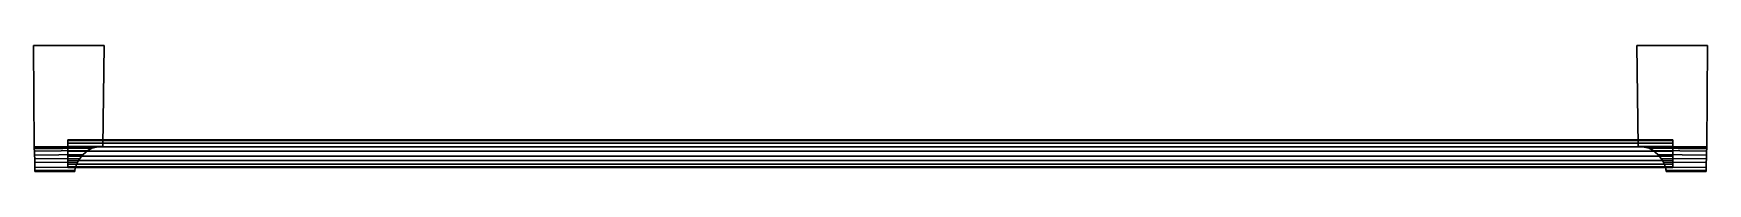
# Model space of a CAD drawing. Extents: x -186 to 186, y -28 to 0.
import ezdxf

# ---------------------------------------------------------------- set-up
doc = ezdxf.new("R2010")
doc.units = 0
doc.layers.add('METAL', color=6, linetype='CONTINUOUS')
doc.layers.add('METAL_2', color=140, linetype='CONTINUOUS')

msp = doc.modelspace()

# ---------------------------------------------------------------- linework, layer by layer
at = {"layer": 'METAL'}
for points in [[(-178.33, -21, 0.06), (-178.33, -21.19, -1), (-178.33, -21.19, 1.11)], [(178.33, -21, 0.06), (-178.33, -21, 0.06), (-178.33, -21.19, 1.11), (178.33, -21.19, 1.11)], [(178.33, -21, 0.06), (178.33, -21.19, -1), (-178.33, -21.19, -1), (-178.33, -21, 0.06)], [(178.33, -21.19, 1.11), (-178.33, -21.19, 1.11), (-178.33, -21.73, 2.04), (178.33, -21.73, 2.04)], [(178.33, -21.73, -1.92), (-178.33, -21.73, -1.92), (-178.33, -21.19, -1), (178.33, -21.19, -1)], [(-178.33, -21.19, -1), (-178.33, -21.73, -1.92), (-178.33, -22.55, -2.61), (-178.33, -22.55, 2.73)], [(-178.33, -22.55, 2.73), (-178.33, -21.73, 2.04), (-178.33, -21.19, 1.11), (-178.33, -21.19, -1)], [(178.33, -22.55, 2.73), (178.33, -21.73, 2.04), (-178.33, -21.73, 2.04), (-178.33, -22.55, 2.73)], [(178.33, -22.55, -2.61), (-178.33, -22.55, -2.61), (-178.33, -21.73, -1.92), (178.33, -21.73, -1.92)], [(178.33, -21, 0.06), (178.33, -21.19, 1.11), (178.33, -21.19, -1)], [(178.33, -21.19, 1.11), (178.33, -21.73, 2.04), (178.33, -22.55, 2.73), (178.33, -21.19, -1)], [(178.33, -22.55, -2.61), (178.33, -21.73, -1.92), (178.33, -21.19, -1), (178.33, -22.55, 2.73)], [(178.33, -23.55, 3.1), (178.33, -22.55, 2.73), (-178.33, -22.55, 2.73), (-178.33, -23.55, 3.1)], [(-178.33, -22.55, -2.61), (-178.33, -23.55, -2.98), (-178.33, -24.62, -2.98), (-178.33, -26.45, -1.92)], [(-178.33, -22.55, -2.61), (-178.33, -26.45, -1.92), (-178.33, -26.45, 2.04), (-178.33, -22.55, 2.73)], [(-178.33, -26.45, 2.04), (-178.33, -25.63, 2.73), (-178.33, -24.62, 3.1), (-178.33, -22.55, 2.73)], [(-178.33, -24.62, 3.1), (-178.33, -23.55, 3.1), (-178.33, -22.55, 2.73)], [(178.33, -23.55, -2.98), (-178.33, -23.55, -2.98), (-178.33, -22.55, -2.61), (178.33, -22.55, -2.61)], [(178.33, -24.62, 3.1), (178.33, -23.55, 3.1), (-178.33, -23.55, 3.1), (-178.33, -24.62, 3.1)], [(178.33, -24.62, -2.98), (-178.33, -24.62, -2.98), (-178.33, -23.55, -2.98), (178.33, -23.55, -2.98)], [(178.33, -25.63, 2.73), (178.33, -24.62, 3.1), (-178.33, -24.62, 3.1), (-178.33, -25.63, 2.73)], [(-178.33, -24.62, -2.98), (-178.33, -25.63, -2.61), (-178.33, -26.45, -1.92)], [(178.33, -25.63, -2.61), (-178.33, -25.63, -2.61), (-178.33, -24.62, -2.98), (178.33, -24.62, -2.98)], [(178.33, -26.45, 2.04), (178.33, -25.63, 2.73), (-178.33, -25.63, 2.73), (-178.33, -26.45, 2.04)], [(178.33, -26.45, -1.92), (-178.33, -26.45, -1.92), (-178.33, -25.63, -2.61), (178.33, -25.63, -2.61)], [(178.33, -22.55, 2.73), (178.33, -23.55, 3.1), (178.33, -24.62, 3.1), (178.33, -26.45, 2.04)], [(178.33, -26.45, -1.92), (178.33, -25.63, -2.61), (178.33, -24.62, -2.98), (178.33, -22.55, -2.61)], [(178.33, -24.62, -2.98), (178.33, -23.55, -2.98), (178.33, -22.55, -2.61)], [(178.33, -26.45, 2.04), (178.33, -26.45, -1.92), (178.33, -22.55, -2.61), (178.33, -22.55, 2.73)], [(178.33, -24.62, 3.1), (178.33, -25.63, 2.73), (178.33, -26.45, 2.04)], [(178.33, -26.99, 1.11), (178.33, -26.45, 2.04), (-178.33, -26.45, 2.04), (-178.33, -26.99, 1.11)], [(178.33, -26.45, -1.92), (178.33, -26.99, -1), (-178.33, -26.99, -1), (-178.33, -26.45, -1.92)], [(-178.33, -26.45, -1.92), (-178.33, -26.99, -1), (-178.33, -27.17, 0.06), (-178.33, -26.45, 2.04)], [(-178.33, -27.17, 0.06), (-178.33, -26.99, 1.11), (-178.33, -26.45, 2.04)], [(178.33, -26.99, -1), (178.33, -27.17, 0.06), (-178.33, -27.17, 0.06), (-178.33, -26.99, -1)], [(178.33, -26.99, 1.11), (-178.33, -26.99, 1.11), (-178.33, -27.17, 0.06), (178.33, -27.17, 0.06)], [(178.33, -26.45, 2.04), (178.33, -26.99, 1.11), (178.33, -27.17, 0.06), (178.33, -26.45, -1.92)], [(178.33, -27.17, 0.06), (178.33, -26.99, -1), (178.33, -26.45, -1.92)]]:
    msp.add_3dface(points, dxfattribs=at)
at = {"layer": 'METAL_2'}
for points in [[(-186, 0, -4), (-186, 0, 4.18), (-170.32, 0, 4.18), (-170.32, 0, -4)], [(-170.59, -22.42, -3.86), (-185.87, -22.57, -3.86), (-186, 0, -4), (-170.32, 0, -4)], [(-186, 0, 4.18), (-185.87, -22.57, 4.05), (-170.59, -22.42, 4.05), (-170.32, 0, 4.18)], [(-186, 0, -4), (-185.87, -22.57, -3.86), (-185.87, -22.57, 4.05), (-186, 0, 4.18)], [(-170.59, -22.42, -3.86), (-170.32, 0, -4), (-170.32, 0, 4.18), (-170.59, -22.42, 4.05)], [(186, 0, -4), (170.32, 0, -4), (170.32, 0, 4.18), (186, 0, 4.18)], [(170.59, -22.42, -3.86), (170.59, -22.42, 4.05), (170.32, 0, 4.18), (170.32, 0, -4)], [(170.59, -22.42, -3.86), (170.32, 0, -4), (186, 0, -4), (185.87, -22.57, -3.86)], [(186, 0, 4.18), (170.32, 0, 4.18), (170.59, -22.42, 4.05), (185.87, -22.57, 4.05)], [(186, 0, -4), (186, 0, 4.18), (185.87, -22.57, 4.05), (185.87, -22.57, -3.86)], [(-171.96, -22.64, -3.85), (-185.86, -22.8, -3.85), (-185.87, -22.57, -3.86), (-170.59, -22.42, -3.86)], [(-185.87, -22.57, 4.05), (-185.86, -22.8, 4.04), (-171.96, -22.64, 4.04), (-170.59, -22.42, 4.05)], [(-185.87, -22.57, -3.86), (-185.86, -22.8, -3.85), (-185.86, -22.8, 4.04), (-185.87, -22.57, 4.05)], [(-173.01, -22.89, -3.83), (-185.84, -23.04, -3.83), (-185.86, -22.8, -3.85), (-171.96, -22.64, -3.85)], [(-185.86, -22.8, 4.04), (-185.84, -23.04, 4.02), (-173.01, -22.89, 4.02), (-171.96, -22.64, 4.04)], [(-185.86, -22.8, -3.85), (-185.84, -23.04, -3.83), (-185.84, -23.04, 4.02), (-185.86, -22.8, 4.04)], [(-173.9, -23.35, -3.8), (-185.81, -23.51, -3.8), (-185.84, -23.04, -3.83), (-173.01, -22.89, -3.83)], [(-185.84, -23.04, 4.02), (-185.81, -23.51, 3.99), (-173.9, -23.35, 3.99), (-173.01, -22.89, 4.02)], [(-185.84, -23.04, -3.83), (-185.81, -23.51, -3.8), (-185.81, -23.51, 3.99), (-185.84, -23.04, 4.02)], [(-174.97, -24.29, -3.73), (-185.75, -24.45, -3.73), (-185.81, -23.51, -3.8), (-173.9, -23.35, -3.8)], [(-174.97, -24.29, 3.92), (-173.9, -23.35, 3.99), (-185.81, -23.51, 3.99), (-185.75, -24.45, 3.92)], [(-185.81, -23.51, -3.8), (-185.75, -24.45, -3.73), (-185.75, -24.45, 3.92), (-185.81, -23.51, 3.99)], [(-185.75, -24.45, -3.73), (-174.97, -24.29, -3.73), (-175.69, -25.14, -3.6), (-185.73, -25.24, -3.6)], [(-175.69, -25.14, 3.8), (-174.97, -24.29, 3.92), (-185.75, -24.45, 3.92), (-185.73, -25.24, 3.8)], [(-185.75, -24.45, -3.73), (-185.73, -25.24, -3.6), (-185.73, -25.24, 3.8), (-185.75, -24.45, 3.92)], [(-185.73, -25.24, -3.6), (-175.69, -25.14, -3.6), (-176.25, -26, -3.48), (-185.72, -26.03, -3.48)], [(-176.25, -26, 3.68), (-175.69, -25.14, 3.8), (-185.73, -25.24, 3.8), (-185.72, -26.03, 3.68)], [(-185.73, -25.24, -3.6), (-185.72, -26.03, -3.48), (-185.72, -26.03, 3.68), (-185.73, -25.24, 3.8)], [(-176.66, -27.13, -2.78), (-185.71, -27.15, -2.78), (-185.72, -26.03, -3.48), (-176.25, -26, -3.48)], [(-185.71, -27.15, 2.98), (-176.66, -27.13, 2.98), (-176.25, -26, 3.68), (-185.72, -26.03, 3.68)], [(-185.72, -26.03, -3.48), (-185.71, -27.15, -2.78), (-185.71, -27.15, 2.98), (-185.72, -26.03, 3.68)], [(-176.66, -27.13, -2.78), (-176.25, -26, -3.48), (-176.25, -26, 3.68), (-176.66, -27.13, 2.98)], [(-176.25, -26, -3.48), (-175.69, -25.14, -3.6), (-175.69, -25.14, 3.8), (-176.25, -26, 3.68)], [(-175.69, -25.14, -3.6), (-174.97, -24.29, -3.73), (-174.97, -24.29, 3.92), (-175.69, -25.14, 3.8)], [(-174.97, -24.29, -3.73), (-173.9, -23.35, -3.8), (-173.9, -23.35, 3.99), (-174.97, -24.29, 3.92)], [(-173.9, -23.35, -3.8), (-173.01, -22.89, -3.83), (-173.01, -22.89, 4.02), (-173.9, -23.35, 3.99)], [(-173.01, -22.89, -3.83), (-171.96, -22.64, -3.85), (-171.96, -22.64, 4.04), (-173.01, -22.89, 4.02)], [(-171.96, -22.64, -3.85), (-170.59, -22.42, -3.86), (-170.59, -22.42, 4.05), (-171.96, -22.64, 4.04)], [(171.96, -22.64, -3.85), (171.96, -22.64, 4.04), (170.59, -22.42, 4.05), (170.59, -22.42, -3.86)], [(171.96, -22.64, -3.85), (170.59, -22.42, -3.86), (185.87, -22.57, -3.86), (185.86, -22.8, -3.85)], [(185.87, -22.57, 4.05), (170.59, -22.42, 4.05), (171.96, -22.64, 4.04), (185.86, -22.8, 4.04)], [(173.01, -22.89, -3.83), (171.96, -22.64, -3.85), (185.86, -22.8, -3.85), (185.84, -23.04, -3.83)], [(185.86, -22.8, 4.04), (171.96, -22.64, 4.04), (173.01, -22.89, 4.02), (185.84, -23.04, 4.02)], [(173.01, -22.89, -3.83), (173.01, -22.89, 4.02), (171.96, -22.64, 4.04), (171.96, -22.64, -3.85)], [(173.91, -23.35, -3.8), (173.01, -22.89, -3.83), (185.84, -23.04, -3.83), (185.81, -23.51, -3.8)], [(185.84, -23.04, 4.02), (173.01, -22.89, 4.02), (173.91, -23.35, 3.99), (185.81, -23.51, 3.99)], [(173.91, -23.35, -3.8), (173.91, -23.35, 3.99), (173.01, -22.89, 4.02), (173.01, -22.89, -3.83)], [(174.97, -24.29, -3.73), (173.91, -23.35, -3.8), (185.81, -23.51, -3.8), (185.75, -24.45, -3.73)], [(174.97, -24.29, 3.92), (185.75, -24.45, 3.92), (185.81, -23.51, 3.99), (173.91, -23.35, 3.99)], [(174.97, -24.29, -3.73), (174.97, -24.29, 3.92), (173.91, -23.35, 3.99), (173.91, -23.35, -3.8)], [(185.75, -24.45, -3.73), (185.74, -25.24, -3.6), (175.69, -25.14, -3.6), (174.97, -24.29, -3.73)], [(175.69, -25.14, 3.8), (185.74, -25.24, 3.8), (185.75, -24.45, 3.92), (174.97, -24.29, 3.92)], [(175.69, -25.14, -3.6), (175.69, -25.14, 3.8), (174.97, -24.29, 3.92), (174.97, -24.29, -3.73)], [(185.74, -25.24, -3.6), (185.72, -26.03, -3.48), (176.25, -26, -3.48), (175.69, -25.14, -3.6)], [(176.25, -26, 3.68), (185.72, -26.03, 3.68), (185.74, -25.24, 3.8), (175.69, -25.14, 3.8)], [(176.25, -26, -3.48), (176.25, -26, 3.68), (175.69, -25.14, 3.8), (175.69, -25.14, -3.6)], [(176.66, -27.13, -2.78), (176.25, -26, -3.48), (185.72, -26.03, -3.48), (185.71, -27.15, -2.78)], [(185.71, -27.15, 2.98), (185.72, -26.03, 3.68), (176.25, -26, 3.68), (176.66, -27.13, 2.98)], [(176.66, -27.13, -2.78), (176.66, -27.13, 2.98), (176.25, -26, 3.68), (176.25, -26, -3.48)], [(185.72, -26.03, -3.48), (185.72, -26.03, 3.68), (185.71, -27.15, 2.98), (185.71, -27.15, -2.78)], [(185.74, -25.24, -3.6), (185.74, -25.24, 3.8), (185.72, -26.03, 3.68), (185.72, -26.03, -3.48)], [(185.75, -24.45, -3.73), (185.75, -24.45, 3.92), (185.74, -25.24, 3.8), (185.74, -25.24, -3.6)], [(185.81, -23.51, -3.8), (185.81, -23.51, 3.99), (185.75, -24.45, 3.92), (185.75, -24.45, -3.73)], [(185.84, -23.04, -3.83), (185.84, -23.04, 4.02), (185.81, -23.51, 3.99), (185.81, -23.51, -3.8)], [(185.86, -22.8, -3.85), (185.86, -22.8, 4.04), (185.84, -23.04, 4.02), (185.84, -23.04, -3.83)], [(185.87, -22.57, -3.86), (185.87, -22.57, 4.05), (185.86, -22.8, 4.04), (185.86, -22.8, -3.85)], [(-176.79, -27.8, -1.65), (-185.7, -27.83, -1.65), (-185.71, -27.15, -2.78), (-176.66, -27.13, -2.78)], [(-185.7, -27.83, 1.85), (-176.79, -27.8, 1.85), (-176.66, -27.13, 2.98), (-185.71, -27.15, 2.98)], [(-185.71, -27.15, -2.78), (-185.7, -27.83, -1.65), (-185.7, -27.83, 1.85), (-185.71, -27.15, 2.98)], [(-176.79, -28.03, -0.07), (-185.69, -28.05, -0.07), (-185.7, -27.83, -1.65), (-176.79, -27.8, -1.65)], [(-185.69, -28.05, 0.27), (-176.79, -28.03, 0.27), (-176.79, -27.8, 1.85), (-185.7, -27.83, 1.85)], [(-185.7, -27.83, -1.65), (-185.69, -28.05, -0.07), (-185.69, -28.05, 0.27), (-185.7, -27.83, 1.85)], [(-176.79, -28.03, -0.07), (-176.79, -28.03, 0.27), (-185.69, -28.05, 0.27), (-185.69, -28.05, -0.07)], [(-176.66, -27.13, 2.98), (-176.79, -27.8, 1.85), (-176.79, -28.03, 0.27), (-176.79, -27.8, -1.65)], [(-176.66, -27.13, -2.78), (-176.66, -27.13, 2.98), (-176.79, -27.8, -1.65)], [(-176.79, -28.03, 0.27), (-176.79, -28.03, -0.07), (-176.79, -27.8, -1.65)], [(176.79, -27.8, -1.65), (176.66, -27.13, -2.78), (185.71, -27.15, -2.78), (185.7, -27.83, -1.65)], [(185.7, -27.83, 1.85), (185.71, -27.15, 2.98), (176.66, -27.13, 2.98), (176.79, -27.8, 1.85)], [(176.79, -27.8, -1.65), (176.79, -28.03, -0.07), (176.79, -28.03, 0.27), (176.66, -27.13, 2.98)], [(176.79, -28.03, 0.27), (176.79, -27.8, 1.85), (176.66, -27.13, 2.98)], [(176.66, -27.13, -2.78), (176.79, -27.8, -1.65), (176.66, -27.13, 2.98)], [(176.79, -28.03, -0.07), (176.79, -27.8, -1.65), (185.7, -27.83, -1.65), (185.69, -28.05, -0.07)], [(185.69, -28.05, 0.27), (185.7, -27.83, 1.85), (176.79, -27.8, 1.85), (176.79, -28.03, 0.27)], [(176.79, -28.03, -0.07), (185.69, -28.05, -0.07), (185.69, -28.05, 0.27), (176.79, -28.03, 0.27)], [(185.7, -27.83, -1.65), (185.7, -27.83, 1.85), (185.69, -28.05, 0.27), (185.69, -28.05, -0.07)], [(185.71, -27.15, -2.78), (185.71, -27.15, 2.98), (185.7, -27.83, 1.85), (185.7, -27.83, -1.65)]]:
    msp.add_3dface(points, dxfattribs=at)

doc.saveas('drawing.dxf')
